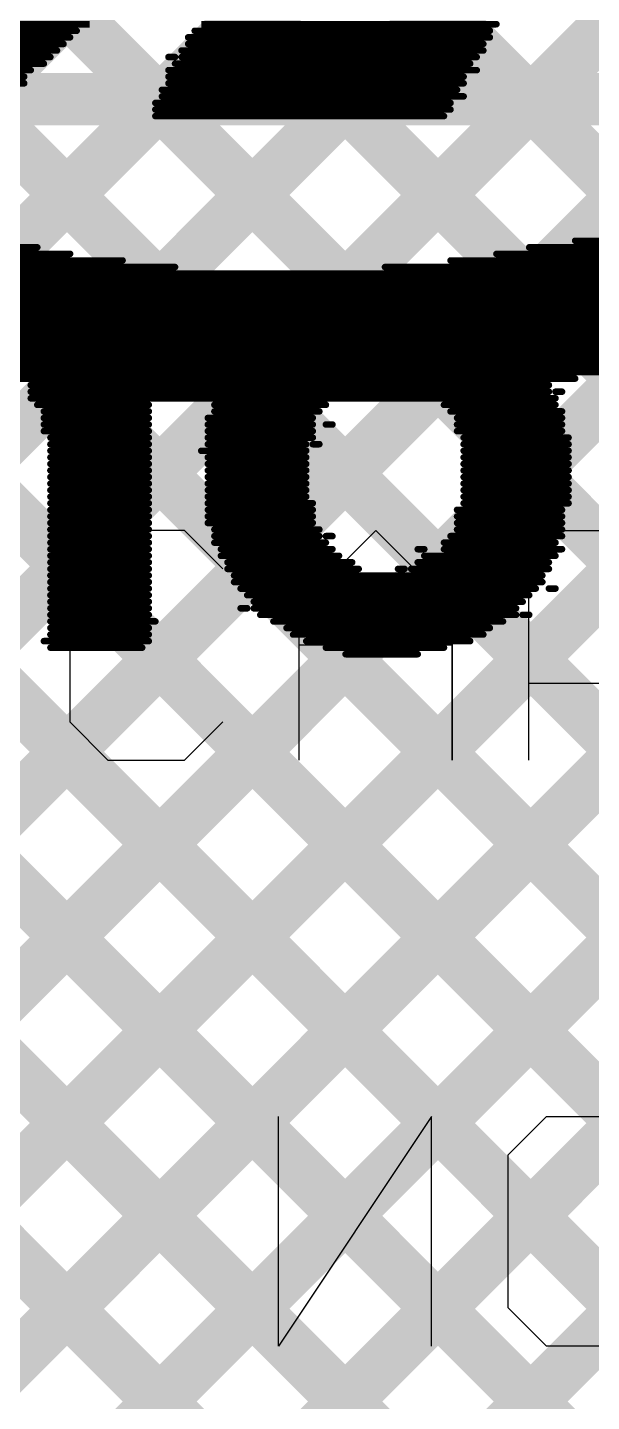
# Model space of a CAD drawing. Header units: millimetres. Extents: x 2.49 to 5.65, y 1.36 to 4.13.
# Drawn here: x 4.0245 to 4.1105, y 3.1396 to 3.3489 of the extents above; entities that cross this region are included whole.
import ezdxf

# ---------------------------------------------------------------- set-up
doc = ezdxf.new("R2010")
doc.units = ezdxf.units.MM
doc.header["$MEASUREMENT"] = 0
for name, color, linetype in [('BottomLayer', 5, 'Continuous'), ('BottomOverlay', 54, 'Continuous'), ('TopLayer', 1, 'Continuous'), ('TopOverlay', 2, 'Continuous')]:
    doc.layers.add(name, color=color, linetype=linetype)

msp = doc.modelspace()

# ---------------------------------------------------------------- linework, layer by layer
at = {"layer": 'BottomLayer', "const_width": 0.008}
for points in [[(3.6545, 2.97568), (4.48332, 3.8045)], [(3.6545, 2.91911), (4.53989, 3.8045)], [(3.6545, 2.94739), (4.51161, 3.8045)], [(3.6545, 2.83426), (4.60924, 3.789)], [(3.6545, 2.89082), (4.55267, 3.789)], [(3.6545, 2.80597), (4.63753, 3.789)], [(3.6545, 2.77769), (4.66581, 3.789)], [(3.6545, 2.86254), (4.58096, 3.789)], [(3.6545, 2.69283), (4.75067, 3.789)], [(3.6545, 2.7494), (4.6941, 3.789)], [(3.6545, 2.72112), (4.72238, 3.789)], [(3.88914, 3.57791), (4.756, 2.71105)], [(3.875, 3.56376), (4.756, 2.68276)], [(3.86086, 3.54962), (4.756, 2.65448)], [(3.84671, 3.53548), (4.756, 2.6262)], [(3.83257, 3.52134), (4.756, 2.59791)], [(3.81843, 3.5072), (4.756, 2.56963)], [(3.80429, 3.49305), (4.756, 2.54134)], [(3.79015, 3.47891), (4.756, 2.51306)], [(3.776, 3.46477), (4.756, 2.48477)], [(3.76186, 3.45063), (4.756, 2.45649)], [(3.74772, 3.43649), (4.756, 2.42821)]]:
    msp.add_lwpolyline(points, dxfattribs=at)
at = {"layer": 'BottomOverlay'}
for p, q in [((4.08611, 3.18299), (4.06279, 3.148)), ((4.06279, 3.148), (4.06279, 3.18299)), ((4.08611, 3.148), (4.08611, 3.18299)), ((4.09778, 3.17716), (4.10361, 3.18299)), ((4.10361, 3.18299), (4.11527, 3.18299)), ((4.09778, 3.15383), (4.09778, 3.17716)), ((4.10361, 3.148), (4.09778, 3.15383)), ((4.11527, 3.148), (4.10361, 3.148))]:
    msp.add_line(p, q, dxfattribs=at)
at = {"layer": 'BottomOverlay', "const_width": 0.001}
for points in [[(3.949, 3.34943), (4.034, 3.34943)], [(3.95, 3.34843), (4.032, 3.34843)], [(4.05, 3.34843), (4.095, 3.34843)], [(4.051, 3.34943), (4.096, 3.34943)], [(3.951, 3.34743), (4.031, 3.34743)], [(3.953, 3.34643), (4.03, 3.34643)], [(3.954, 3.34543), (4.029, 3.34543)], [(4.048, 3.34543), (4.094, 3.34543)], [(4.049, 3.34743), (4.095, 3.34743)], [(4.049, 3.34643), (4.094, 3.34643)], [(3.955, 3.34443), (4.028, 3.34443)], [(3.956, 3.34343), (4.027, 3.34343)], [(4.046, 3.34443), (4.047, 3.34443)], [(4.047, 3.34343), (4.092, 3.34343)], [(4.048, 3.34443), (4.093, 3.34443)], [(3.957, 3.34243), (4.025, 3.34243)], [(3.958, 3.34143), (4.024, 3.34143)], [(4.046, 3.34243), (4.093, 3.34243)], [(4.046, 3.34143), (4.091, 3.34143)], [(4.023, 3.34043), (4.024, 3.34043)], [(4.045, 3.33943), (4.09, 3.33943)], [(4.046, 3.34043), (4.091, 3.34043)], [(4.044, 3.33743), (4.089, 3.33743)], [(4.045, 3.33843), (4.091, 3.33843)], [(4.044, 3.33643), (4.089, 3.33643)], [(4.044, 3.33543), (4.088, 3.33543)], [(4.072, 3.30843), (4.087, 3.30843)], [(4.003, 3.30643), (4.024, 3.30643)], [(4.028, 3.30743), (4.043, 3.30743)], [(4.029, 3.30643), (4.043, 3.30643)], [(4.065, 3.30643), (4.093, 3.30643)], [(4.068, 3.30743), (4.091, 3.30743)], [(4, 3.30443), (4.026, 3.30443)], [(4.002, 3.30543), (4.025, 3.30543)], [(4.029, 3.30543), (4.043, 3.30543)], [(4.029, 3.30443), (4.043, 3.30443)], [(4.06, 3.30443), (4.061, 3.30443)], [(4.062, 3.30443), (4.096, 3.30443)], [(4.064, 3.30543), (4.095, 3.30543)], [(3.966, 3.30143), (4.043, 3.30143)], [(3.999, 3.30243), (4.043, 3.30243)], [(4, 3.30343), (4.028, 3.30343)], [(4.029, 3.30343), (4.043, 3.30343)], [(4.059, 3.30143), (4.1, 3.30143)], [(4.06, 3.30243), (4.099, 3.30243)], [(4.061, 3.30343), (4.098, 3.30343)], [(4.101, 3.30143), (4.102, 3.30143)], [(3.966, 3.30043), (4.043, 3.30043)], [(3.966, 3.29943), (4.043, 3.29943)], [(4.057, 3.29943), (4.101, 3.29943)], [(4.058, 3.30043), (4.1, 3.30043)], [(4.102, 3.30043), (4.103, 3.30043)], [(3.965, 3.29843), (4.043, 3.29843)], [(3.965, 3.29743), (4.043, 3.29743)], [(4.056, 3.29843), (4.102, 3.29843)], [(4.056, 3.29743), (4.104, 3.29743)], [(4.021, 3.29643), (4.043, 3.29643)], [(4.024, 3.29543), (4.043, 3.29543)], [(4.054, 3.29543), (4.074, 3.29543)], [(4.055, 3.29643), (4.078, 3.29643)], [(4.08, 3.29643), (4.103, 3.29643)], [(4.084, 3.29543), (4.104, 3.29543)], [(4.025, 3.29443), (4.043, 3.29443)], [(4.025, 3.29343), (4.043, 3.29343)], [(4.054, 3.29443), (4.073, 3.29443)], [(4.054, 3.29343), (4.072, 3.29343)], [(4.086, 3.29443), (4.104, 3.29443)], [(4.087, 3.29343), (4.104, 3.29343)], [(4.105, 3.29343), (4.106, 3.29343)], [(4.025, 3.29243), (4.043, 3.29243)], [(4.026, 3.29143), (4.043, 3.29143)], [(4.053, 3.29243), (4.071, 3.29243)], [(4.053, 3.29143), (4.07, 3.29143)], [(4.088, 3.29243), (4.105, 3.29243)], [(4.088, 3.29143), (4.105, 3.29143)], [(4.027, 3.29043), (4.043, 3.29043)], [(4.027, 3.28943), (4.043, 3.28943)], [(4.052, 3.28943), (4.068, 3.28943)], [(4.053, 3.29043), (4.069, 3.29043)], [(4.089, 3.29043), (4.106, 3.29043)], [(4.09, 3.28943), (4.106, 3.28943)], [(4.027, 3.28843), (4.043, 3.28843)], [(4.027, 3.28743), (4.043, 3.28743)], [(4.052, 3.28843), (4.068, 3.28843)], [(4.052, 3.28743), (4.068, 3.28743)], [(4.07, 3.28843), (4.071, 3.28843)], [(4.09, 3.28843), (4.106, 3.28843)], [(4.09, 3.28743), (4.106, 3.28743)], [(4.028, 3.28643), (4.043, 3.28643)], [(4.028, 3.28543), (4.043, 3.28543)], [(4.052, 3.28643), (4.068, 3.28643)], [(4.052, 3.28543), (4.067, 3.28543)], [(4.068, 3.28543), (4.069, 3.28543)], [(4.091, 3.28643), (4.107, 3.28643)], [(4.091, 3.28543), (4.107, 3.28543)], [(4.028, 3.28443), (4.043, 3.28443)], [(4.028, 3.28343), (4.043, 3.28343)], [(4.051, 3.28443), (4.067, 3.28443)], [(4.052, 3.28343), (4.067, 3.28343)], [(4.091, 3.28443), (4.107, 3.28443)], [(4.091, 3.28343), (4.107, 3.28343)], [(4.028, 3.28243), (4.043, 3.28243)], [(4.028, 3.28143), (4.043, 3.28143)], [(4.052, 3.28243), (4.067, 3.28243)], [(4.052, 3.28143), (4.067, 3.28143)], [(4.091, 3.28243), (4.107, 3.28243)], [(4.091, 3.28143), (4.107, 3.28143)], [(4.028, 3.28043), (4.043, 3.28043)], [(4.028, 3.27943), (4.043, 3.27943)], [(4.028, 3.27843), (4.043, 3.27843)], [(4.052, 3.28043), (4.067, 3.28043)], [(4.052, 3.27943), (4.067, 3.27943)], [(4.052, 3.27843), (4.067, 3.27843)], [(4.091, 3.28043), (4.107, 3.28043)], [(4.091, 3.27943), (4.107, 3.27943)], [(4.091, 3.27843), (4.107, 3.27843)], [(4.028, 3.27743), (4.043, 3.27743)], [(4.028, 3.27643), (4.043, 3.27643)], [(4.052, 3.27743), (4.067, 3.27743)], [(4.052, 3.27643), (4.068, 3.27643)], [(4.091, 3.27743), (4.107, 3.27743)], [(4.091, 3.27643), (4.107, 3.27643)], [(4.028, 3.27543), (4.043, 3.27543)], [(4.028, 3.27443), (4.043, 3.27443)], [(4.052, 3.27543), (4.068, 3.27543)], [(4.052, 3.27443), (4.068, 3.27443)], [(4.09, 3.27543), (4.106, 3.27543)], [(4.09, 3.27443), (4.106, 3.27443)], [(4.028, 3.27343), (4.043, 3.27343)], [(4.028, 3.27243), (4.043, 3.27243)], [(4.052, 3.27343), (4.068, 3.27343)], [(4.053, 3.27243), (4.069, 3.27243)], [(4.09, 3.27343), (4.106, 3.27343)], [(4.09, 3.27243), (4.106, 3.27243)], [(4.028, 3.27143), (4.043, 3.27143)], [(4.028, 3.27043), (4.043, 3.27043)], [(4.053, 3.27143), (4.069, 3.27143)], [(4.053, 3.27043), (4.07, 3.27043)], [(4.07, 3.27143), (4.071, 3.27143)], [(4.088, 3.27043), (4.105, 3.27043)], [(4.089, 3.27143), (4.106, 3.27143)], [(4.028, 3.26943), (4.043, 3.26943)], [(4.028, 3.26843), (4.043, 3.26843)], [(4.054, 3.26943), (4.071, 3.26943)], [(4.054, 3.26843), (4.072, 3.26843)], [(4.084, 3.26943), (4.085, 3.26943)], [(4.085, 3.26843), (4.105, 3.26843)], [(4.088, 3.26943), (4.106, 3.26943)], [(4.028, 3.26743), (4.043, 3.26743)], [(4.028, 3.26643), (4.043, 3.26643)], [(4.055, 3.26743), (4.074, 3.26743)], [(4.055, 3.26643), (4.075, 3.26643)], [(4.081, 3.26643), (4.082, 3.26643)], [(4.083, 3.26643), (4.104, 3.26643)], [(4.084, 3.26743), (4.104, 3.26743)], [(4.028, 3.26543), (4.043, 3.26543)], [(4.028, 3.26443), (4.043, 3.26443)], [(4.056, 3.26543), (4.103, 3.26543)], [(4.056, 3.26443), (4.103, 3.26443)], [(4.028, 3.26343), (4.043, 3.26343)], [(4.028, 3.26243), (4.043, 3.26243)], [(4.057, 3.26343), (4.102, 3.26343)], [(4.058, 3.26243), (4.101, 3.26243)], [(4.104, 3.26343), (4.105, 3.26343)], [(4.028, 3.26143), (4.043, 3.26143)], [(4.028, 3.26043), (4.043, 3.26043)], [(4.057, 3.26043), (4.058, 3.26043)], [(4.059, 3.26143), (4.1, 3.26143)], [(4.059, 3.26043), (4.099, 3.26043)], [(4.028, 3.25943), (4.043, 3.25943)], [(4.028, 3.25843), (4.044, 3.25843)], [(4.028, 3.25743), (4.043, 3.25743)], [(4.06, 3.25943), (4.099, 3.25943)], [(4.062, 3.25843), (4.097, 3.25843)], [(4.064, 3.25743), (4.095, 3.25743)], [(4.1, 3.25943), (4.101, 3.25943)], [(4.027, 3.25543), (4.043, 3.25543)], [(4.028, 3.25643), (4.043, 3.25643)], [(4.065, 3.25643), (4.094, 3.25643)], [(4.067, 3.25543), (4.092, 3.25543)], [(4.028, 3.25443), (4.042, 3.25443)], [(4.07, 3.25443), (4.088, 3.25443)], [(4.073, 3.25343), (4.084, 3.25343)]]:
    msp.add_lwpolyline(points, dxfattribs=at)
at = {"layer": 'BottomOverlay', "const_width": 0.0005}
for points in [[(4.03175, 3.34843, 1), (4.03225, 3.34843, 1)], [(4.04975, 3.34843, 1), (4.05025, 3.34843, 1)], [(4.09475, 3.34843, 1), (4.09525, 3.34843, 1)], [(4.09575, 3.34943, 1), (4.09625, 3.34943, 1)], [(4.02875, 3.34543, 1), (4.02925, 3.34543, 1)], [(4.02975, 3.34643, 1), (4.03025, 3.34643, 1)], [(4.03075, 3.34743, 1), (4.03125, 3.34743, 1)], [(4.04775, 3.34543, 1), (4.04825, 3.34543, 1)], [(4.04875, 3.34743, 1), (4.04925, 3.34743, 1)], [(4.04875, 3.34643, 1), (4.04925, 3.34643, 1)], [(4.09375, 3.34643, 1), (4.09425, 3.34643, 1)], [(4.09375, 3.34543, 1), (4.09425, 3.34543, 1)], [(4.09475, 3.34743, 1), (4.09525, 3.34743, 1)], [(4.02675, 3.34343, 1), (4.02725, 3.34343, 1)], [(4.02775, 3.34443, 1), (4.02825, 3.34443, 1)], [(4.04575, 3.34443, 1), (4.04625, 3.34443, 1)], [(4.04675, 3.34443, 1), (4.04725, 3.34443, 1)], [(4.04675, 3.34343, 1), (4.04725, 3.34343, 1)], [(4.04775, 3.34443, 1), (4.04825, 3.34443, 1)], [(4.09175, 3.34343, 1), (4.09225, 3.34343, 1)], [(4.09275, 3.34443, 1), (4.09325, 3.34443, 1)], [(4.02375, 3.34143, 1), (4.02425, 3.34143, 1)], [(4.02475, 3.34243, 1), (4.02525, 3.34243, 1)], [(4.04575, 3.34243, 1), (4.04625, 3.34243, 1)], [(4.04575, 3.34143, 1), (4.04625, 3.34143, 1)], [(4.09075, 3.34143, 1), (4.09125, 3.34143, 1)], [(4.09275, 3.34243, 1), (4.09325, 3.34243, 1)], [(4.02375, 3.34043, 1), (4.02425, 3.34043, 1)], [(4.04475, 3.33943, 1), (4.04525, 3.33943, 1)], [(4.04575, 3.34043, 1), (4.04625, 3.34043, 1)], [(4.08975, 3.33943, 1), (4.09025, 3.33943, 1)], [(4.09075, 3.34043, 1), (4.09125, 3.34043, 1)], [(4.04375, 3.33743, 1), (4.04425, 3.33743, 1)], [(4.04475, 3.33843, 1), (4.04525, 3.33843, 1)], [(4.08875, 3.33743, 1), (4.08925, 3.33743, 1)], [(4.09075, 3.33843, 1), (4.09125, 3.33843, 1)], [(4.04375, 3.33643, 1), (4.04425, 3.33643, 1)], [(4.04375, 3.33543, 1), (4.04425, 3.33543, 1)], [(4.08775, 3.33543, 1), (4.08825, 3.33543, 1)], [(4.08875, 3.33643, 1), (4.08925, 3.33643, 1)], [(4.07175, 3.30843, 1), (4.07225, 3.30843, 1)], [(4.08675, 3.30843, 1), (4.08725, 3.30843, 1)], [(4.02375, 3.30643, 1), (4.02425, 3.30643, 1)], [(4.02775, 3.30743, 1), (4.02825, 3.30743, 1)], [(4.02875, 3.30643, 1), (4.02925, 3.30643, 1)], [(4.04275, 3.30743, 1), (4.04325, 3.30743, 1)], [(4.04275, 3.30643, 1), (4.04325, 3.30643, 1)], [(4.06475, 3.30643, 1), (4.06525, 3.30643, 1)], [(4.06775, 3.30743, 1), (4.06825, 3.30743, 1)], [(4.09075, 3.30743, 1), (4.09125, 3.30743, 1)], [(4.09275, 3.30643, 1), (4.09325, 3.30643, 1)], [(4.02475, 3.30543, 1), (4.02525, 3.30543, 1)], [(4.02575, 3.30443, 1), (4.02625, 3.30443, 1)], [(4.02875, 3.30543, 1), (4.02925, 3.30543, 1)], [(4.02875, 3.30443, 1), (4.02925, 3.30443, 1)], [(4.04275, 3.30543, 1), (4.04325, 3.30543, 1)], [(4.04275, 3.30443, 1), (4.04325, 3.30443, 1)], [(4.05975, 3.30443, 1), (4.06025, 3.30443, 1)], [(4.06075, 3.30443, 1), (4.06125, 3.30443, 1)], [(4.06175, 3.30443, 1), (4.06225, 3.30443, 1)], [(4.06375, 3.30543, 1), (4.06425, 3.30543, 1)], [(4.09475, 3.30543, 1), (4.09525, 3.30543, 1)], [(4.09575, 3.30443, 1), (4.09625, 3.30443, 1)], [(4.02775, 3.30343, 1), (4.02825, 3.30343, 1)], [(4.02875, 3.30343, 1), (4.02925, 3.30343, 1)], [(4.04275, 3.30343, 1), (4.04325, 3.30343, 1)], [(4.04275, 3.30243, 1), (4.04325, 3.30243, 1)], [(4.04275, 3.30143, 1), (4.04325, 3.30143, 1)], [(4.05875, 3.30143, 1), (4.05925, 3.30143, 1)], [(4.05975, 3.30243, 1), (4.06025, 3.30243, 1)], [(4.06075, 3.30343, 1), (4.06125, 3.30343, 1)], [(4.09775, 3.30343, 1), (4.09825, 3.30343, 1)], [(4.09875, 3.30243, 1), (4.09925, 3.30243, 1)], [(4.09975, 3.30143, 1), (4.10025, 3.30143, 1)], [(4.10075, 3.30143, 1), (4.10125, 3.30143, 1)], [(4.10175, 3.30143, 1), (4.10225, 3.30143, 1)], [(4.04275, 3.30043, 1), (4.04325, 3.30043, 1)], [(4.04275, 3.29943, 1), (4.04325, 3.29943, 1)], [(4.05675, 3.29943, 1), (4.05725, 3.29943, 1)], [(4.05775, 3.30043, 1), (4.05825, 3.30043, 1)], [(4.09975, 3.30043, 1), (4.10025, 3.30043, 1)], [(4.10075, 3.29943, 1), (4.10125, 3.29943, 1)], [(4.10175, 3.30043, 1), (4.10225, 3.30043, 1)], [(4.10275, 3.30043, 1), (4.10325, 3.30043, 1)], [(4.04275, 3.29843, 1), (4.04325, 3.29843, 1)], [(4.04275, 3.29743, 1), (4.04325, 3.29743, 1)], [(4.05575, 3.29843, 1), (4.05625, 3.29843, 1)], [(4.05575, 3.29743, 1), (4.05625, 3.29743, 1)], [(4.10175, 3.29843, 1), (4.10225, 3.29843, 1)], [(4.10375, 3.29743, 1), (4.10425, 3.29743, 1)], [(4.02375, 3.29543, 1), (4.02425, 3.29543, 1)], [(4.04275, 3.29643, 1), (4.04325, 3.29643, 1)], [(4.04275, 3.29543, 1), (4.04325, 3.29543, 1)], [(4.05375, 3.29543, 1), (4.05425, 3.29543, 1)], [(4.05475, 3.29643, 1), (4.05525, 3.29643, 1)], [(4.07375, 3.29543, 1), (4.07425, 3.29543, 1)], [(4.07775, 3.29643, 1), (4.07825, 3.29643, 1)], [(4.07975, 3.29643, 1), (4.08025, 3.29643, 1)], [(4.08375, 3.29543, 1), (4.08425, 3.29543, 1)], [(4.10275, 3.29643, 1), (4.10325, 3.29643, 1)], [(4.10375, 3.29543, 1), (4.10425, 3.29543, 1)], [(4.02475, 3.29443, 1), (4.02525, 3.29443, 1)], [(4.02475, 3.29343, 1), (4.02525, 3.29343, 1)], [(4.04275, 3.29443, 1), (4.04325, 3.29443, 1)], [(4.04275, 3.29343, 1), (4.04325, 3.29343, 1)], [(4.05375, 3.29443, 1), (4.05425, 3.29443, 1)], [(4.05375, 3.29343, 1), (4.05425, 3.29343, 1)], [(4.07175, 3.29343, 1), (4.07225, 3.29343, 1)], [(4.07275, 3.29443, 1), (4.07325, 3.29443, 1)], [(4.08575, 3.29443, 1), (4.08625, 3.29443, 1)], [(4.08675, 3.29343, 1), (4.08725, 3.29343, 1)], [(4.10375, 3.29443, 1), (4.10425, 3.29443, 1)], [(4.10375, 3.29343, 1), (4.10425, 3.29343, 1)], [(4.10475, 3.29343, 1), (4.10525, 3.29343, 1)], [(4.10575, 3.29343, 1), (4.10625, 3.29343, 1)], [(4.02475, 3.29243, 1), (4.02525, 3.29243, 1)], [(4.02575, 3.29143, 1), (4.02625, 3.29143, 1)], [(4.04275, 3.29243, 1), (4.04325, 3.29243, 1)], [(4.04275, 3.29143, 1), (4.04325, 3.29143, 1)], [(4.05275, 3.29243, 1), (4.05325, 3.29243, 1)], [(4.05275, 3.29143, 1), (4.05325, 3.29143, 1)], [(4.06975, 3.29143, 1), (4.07025, 3.29143, 1)], [(4.07075, 3.29243, 1), (4.07125, 3.29243, 1)], [(4.08775, 3.29243, 1), (4.08825, 3.29243, 1)], [(4.08775, 3.29143, 1), (4.08825, 3.29143, 1)], [(4.10475, 3.29243, 1), (4.10525, 3.29243, 1)], [(4.10475, 3.29143, 1), (4.10525, 3.29143, 1)], [(4.02675, 3.29043, 1), (4.02725, 3.29043, 1)], [(4.02675, 3.28943, 1), (4.02725, 3.28943, 1)], [(4.04275, 3.29043, 1), (4.04325, 3.29043, 1)], [(4.04275, 3.28943, 1), (4.04325, 3.28943, 1)], [(4.05175, 3.28943, 1), (4.05225, 3.28943, 1)], [(4.05275, 3.29043, 1), (4.05325, 3.29043, 1)], [(4.06775, 3.28943, 1), (4.06825, 3.28943, 1)], [(4.06875, 3.29043, 1), (4.06925, 3.29043, 1)], [(4.08875, 3.29043, 1), (4.08925, 3.29043, 1)], [(4.08975, 3.28943, 1), (4.09025, 3.28943, 1)], [(4.10575, 3.29043, 1), (4.10625, 3.29043, 1)], [(4.10575, 3.28943, 1), (4.10625, 3.28943, 1)], [(4.02675, 3.28843, 1), (4.02725, 3.28843, 1)], [(4.02675, 3.28743, 1), (4.02725, 3.28743, 1)], [(4.04275, 3.28843, 1), (4.04325, 3.28843, 1)], [(4.04275, 3.28743, 1), (4.04325, 3.28743, 1)], [(4.05175, 3.28843, 1), (4.05225, 3.28843, 1)], [(4.05175, 3.28743, 1), (4.05225, 3.28743, 1)], [(4.06775, 3.28843, 1), (4.06825, 3.28843, 1)], [(4.06775, 3.28743, 1), (4.06825, 3.28743, 1)], [(4.06975, 3.28843, 1), (4.07025, 3.28843, 1)], [(4.07075, 3.28843, 1), (4.07125, 3.28843, 1)], [(4.08975, 3.28843, 1), (4.09025, 3.28843, 1)], [(4.08975, 3.28743, 1), (4.09025, 3.28743, 1)], [(4.10575, 3.28843, 1), (4.10625, 3.28843, 1)], [(4.10575, 3.28743, 1), (4.10625, 3.28743, 1)], [(4.02775, 3.28643, 1), (4.02825, 3.28643, 1)], [(4.02775, 3.28543, 1), (4.02825, 3.28543, 1)], [(4.04275, 3.28643, 1), (4.04325, 3.28643, 1)], [(4.04275, 3.28543, 1), (4.04325, 3.28543, 1)], [(4.05175, 3.28643, 1), (4.05225, 3.28643, 1)], [(4.05175, 3.28543, 1), (4.05225, 3.28543, 1)], [(4.06675, 3.28543, 1), (4.06725, 3.28543, 1)], [(4.06775, 3.28643, 1), (4.06825, 3.28643, 1)], [(4.06775, 3.28543, 1), (4.06825, 3.28543, 1)], [(4.06875, 3.28543, 1), (4.06925, 3.28543, 1)], [(4.09075, 3.28643, 1), (4.09125, 3.28643, 1)], [(4.09075, 3.28543, 1), (4.09125, 3.28543, 1)], [(4.10675, 3.28643, 1), (4.10725, 3.28643, 1)], [(4.10675, 3.28543, 1), (4.10725, 3.28543, 1)], [(4.02775, 3.28443, 1), (4.02825, 3.28443, 1)], [(4.02775, 3.28343, 1), (4.02825, 3.28343, 1)], [(4.04275, 3.28443, 1), (4.04325, 3.28443, 1)], [(4.04275, 3.28343, 1), (4.04325, 3.28343, 1)], [(4.05075, 3.28443, 1), (4.05125, 3.28443, 1)], [(4.05175, 3.28343, 1), (4.05225, 3.28343, 1)], [(4.06675, 3.28443, 1), (4.06725, 3.28443, 1)], [(4.06675, 3.28343, 1), (4.06725, 3.28343, 1)], [(4.09075, 3.28443, 1), (4.09125, 3.28443, 1)], [(4.09075, 3.28343, 1), (4.09125, 3.28343, 1)], [(4.10675, 3.28443, 1), (4.10725, 3.28443, 1)], [(4.10675, 3.28343, 1), (4.10725, 3.28343, 1)], [(4.02775, 3.28243, 1), (4.02825, 3.28243, 1)], [(4.02775, 3.28143, 1), (4.02825, 3.28143, 1)], [(4.04275, 3.28243, 1), (4.04325, 3.28243, 1)], [(4.04275, 3.28143, 1), (4.04325, 3.28143, 1)], [(4.05175, 3.28243, 1), (4.05225, 3.28243, 1)], [(4.05175, 3.28143, 1), (4.05225, 3.28143, 1)], [(4.06675, 3.28243, 1), (4.06725, 3.28243, 1)], [(4.06675, 3.28143, 1), (4.06725, 3.28143, 1)], [(4.09075, 3.28243, 1), (4.09125, 3.28243, 1)], [(4.09075, 3.28143, 1), (4.09125, 3.28143, 1)], [(4.10675, 3.28243, 1), (4.10725, 3.28243, 1)], [(4.10675, 3.28143, 1), (4.10725, 3.28143, 1)], [(4.02775, 3.28043, 1), (4.02825, 3.28043, 1)], [(4.02775, 3.27943, 1), (4.02825, 3.27943, 1)], [(4.02775, 3.27843, 1), (4.02825, 3.27843, 1)], [(4.04275, 3.28043, 1), (4.04325, 3.28043, 1)], [(4.04275, 3.27943, 1), (4.04325, 3.27943, 1)], [(4.04275, 3.27843, 1), (4.04325, 3.27843, 1)], [(4.05175, 3.28043, 1), (4.05225, 3.28043, 1)], [(4.05175, 3.27943, 1), (4.05225, 3.27943, 1)], [(4.05175, 3.27843, 1), (4.05225, 3.27843, 1)], [(4.06675, 3.28043, 1), (4.06725, 3.28043, 1)], [(4.06675, 3.27943, 1), (4.06725, 3.27943, 1)], [(4.06675, 3.27843, 1), (4.06725, 3.27843, 1)], [(4.09075, 3.28043, 1), (4.09125, 3.28043, 1)], [(4.09075, 3.27943, 1), (4.09125, 3.27943, 1)], [(4.09075, 3.27843, 1), (4.09125, 3.27843, 1)], [(4.10675, 3.28043, 1), (4.10725, 3.28043, 1)], [(4.10675, 3.27943, 1), (4.10725, 3.27943, 1)], [(4.10675, 3.27843, 1), (4.10725, 3.27843, 1)], [(4.02775, 3.27743, 1), (4.02825, 3.27743, 1)], [(4.02775, 3.27643, 1), (4.02825, 3.27643, 1)], [(4.04275, 3.27743, 1), (4.04325, 3.27743, 1)], [(4.04275, 3.27643, 1), (4.04325, 3.27643, 1)], [(4.05175, 3.27743, 1), (4.05225, 3.27743, 1)], [(4.05175, 3.27643, 1), (4.05225, 3.27643, 1)], [(4.06675, 3.27743, 1), (4.06725, 3.27743, 1)], [(4.06775, 3.27643, 1), (4.06825, 3.27643, 1)], [(4.09075, 3.27743, 1), (4.09125, 3.27743, 1)], [(4.09075, 3.27643, 1), (4.09125, 3.27643, 1)], [(4.10675, 3.27743, 1), (4.10725, 3.27743, 1)], [(4.10675, 3.27643, 1), (4.10725, 3.27643, 1)], [(4.02775, 3.27543, 1), (4.02825, 3.27543, 1)], [(4.02775, 3.27443, 1), (4.02825, 3.27443, 1)], [(4.04275, 3.27543, 1), (4.04325, 3.27543, 1)], [(4.04275, 3.27443, 1), (4.04325, 3.27443, 1)], [(4.05175, 3.27543, 1), (4.05225, 3.27543, 1)], [(4.05175, 3.27443, 1), (4.05225, 3.27443, 1)], [(4.06775, 3.27543, 1), (4.06825, 3.27543, 1)], [(4.06775, 3.27443, 1), (4.06825, 3.27443, 1)], [(4.08975, 3.27543, 1), (4.09025, 3.27543, 1)], [(4.08975, 3.27443, 1), (4.09025, 3.27443, 1)], [(4.10575, 3.27543, 1), (4.10625, 3.27543, 1)], [(4.10575, 3.27443, 1), (4.10625, 3.27443, 1)], [(4.02775, 3.27343, 1), (4.02825, 3.27343, 1)], [(4.02775, 3.27243, 1), (4.02825, 3.27243, 1)], [(4.04275, 3.27343, 1), (4.04325, 3.27343, 1)], [(4.04275, 3.27243, 1), (4.04325, 3.27243, 1)], [(4.05175, 3.27343, 1), (4.05225, 3.27343, 1)], [(4.05275, 3.27243, 1), (4.05325, 3.27243, 1)], [(4.06775, 3.27343, 1), (4.06825, 3.27343, 1)], [(4.06875, 3.27243, 1), (4.06925, 3.27243, 1)], [(4.08975, 3.27343, 1), (4.09025, 3.27343, 1)], [(4.08975, 3.27243, 1), (4.09025, 3.27243, 1)], [(4.10575, 3.27343, 1), (4.10625, 3.27343, 1)], [(4.10575, 3.27243, 1), (4.10625, 3.27243, 1)], [(4.02775, 3.27143, 1), (4.02825, 3.27143, 1)], [(4.02775, 3.27043, 1), (4.02825, 3.27043, 1)], [(4.04275, 3.27143, 1), (4.04325, 3.27143, 1)], [(4.04275, 3.27043, 1), (4.04325, 3.27043, 1)], [(4.05275, 3.27143, 1), (4.05325, 3.27143, 1)], [(4.05275, 3.27043, 1), (4.05325, 3.27043, 1)], [(4.06875, 3.27143, 1), (4.06925, 3.27143, 1)], [(4.06975, 3.27143, 1), (4.07025, 3.27143, 1)], [(4.06975, 3.27043, 1), (4.07025, 3.27043, 1)], [(4.07075, 3.27143, 1), (4.07125, 3.27143, 1)], [(4.08775, 3.27043, 1), (4.08825, 3.27043, 1)], [(4.08875, 3.27143, 1), (4.08925, 3.27143, 1)], [(4.10475, 3.27043, 1), (4.10525, 3.27043, 1)], [(4.10575, 3.27143, 1), (4.10625, 3.27143, 1)], [(4.02775, 3.26943, 1), (4.02825, 3.26943, 1)], [(4.02775, 3.26843, 1), (4.02825, 3.26843, 1)], [(4.04275, 3.26943, 1), (4.04325, 3.26943, 1)], [(4.04275, 3.26843, 1), (4.04325, 3.26843, 1)], [(4.05375, 3.26943, 1), (4.05425, 3.26943, 1)], [(4.05375, 3.26843, 1), (4.05425, 3.26843, 1)], [(4.07075, 3.26943, 1), (4.07125, 3.26943, 1)], [(4.07175, 3.26843, 1), (4.07225, 3.26843, 1)], [(4.08375, 3.26943, 1), (4.08425, 3.26943, 1)], [(4.08475, 3.26943, 1), (4.08525, 3.26943, 1)], [(4.08475, 3.26843, 1), (4.08525, 3.26843, 1)], [(4.08775, 3.26943, 1), (4.08825, 3.26943, 1)], [(4.10475, 3.26843, 1), (4.10525, 3.26843, 1)], [(4.10575, 3.26943, 1), (4.10625, 3.26943, 1)], [(4.02775, 3.26743, 1), (4.02825, 3.26743, 1)], [(4.02775, 3.26643, 1), (4.02825, 3.26643, 1)], [(4.04275, 3.26743, 1), (4.04325, 3.26743, 1)], [(4.04275, 3.26643, 1), (4.04325, 3.26643, 1)], [(4.05475, 3.26743, 1), (4.05525, 3.26743, 1)], [(4.05475, 3.26643, 1), (4.05525, 3.26643, 1)], [(4.07375, 3.26743, 1), (4.07425, 3.26743, 1)], [(4.07475, 3.26643, 1), (4.07525, 3.26643, 1)], [(4.08075, 3.26643, 1), (4.08125, 3.26643, 1)], [(4.08175, 3.26643, 1), (4.08225, 3.26643, 1)], [(4.08275, 3.26643, 1), (4.08325, 3.26643, 1)], [(4.08375, 3.26743, 1), (4.08425, 3.26743, 1)], [(4.10375, 3.26743, 1), (4.10425, 3.26743, 1)], [(4.10375, 3.26643, 1), (4.10425, 3.26643, 1)], [(4.02775, 3.26543, 1), (4.02825, 3.26543, 1)], [(4.02775, 3.26443, 1), (4.02825, 3.26443, 1)], [(4.04275, 3.26543, 1), (4.04325, 3.26543, 1)], [(4.04275, 3.26443, 1), (4.04325, 3.26443, 1)], [(4.05575, 3.26543, 1), (4.05625, 3.26543, 1)], [(4.05575, 3.26443, 1), (4.05625, 3.26443, 1)], [(4.10275, 3.26543, 1), (4.10325, 3.26543, 1)], [(4.10275, 3.26443, 1), (4.10325, 3.26443, 1)], [(4.02775, 3.26343, 1), (4.02825, 3.26343, 1)], [(4.02775, 3.26243, 1), (4.02825, 3.26243, 1)], [(4.04275, 3.26343, 1), (4.04325, 3.26343, 1)], [(4.04275, 3.26243, 1), (4.04325, 3.26243, 1)], [(4.05675, 3.26343, 1), (4.05725, 3.26343, 1)], [(4.05775, 3.26243, 1), (4.05825, 3.26243, 1)], [(4.10075, 3.26243, 1), (4.10125, 3.26243, 1)], [(4.10175, 3.26343, 1), (4.10225, 3.26343, 1)], [(4.10375, 3.26343, 1), (4.10425, 3.26343, 1)], [(4.10475, 3.26343, 1), (4.10525, 3.26343, 1)], [(4.02775, 3.26143, 1), (4.02825, 3.26143, 1)], [(4.02775, 3.26043, 1), (4.02825, 3.26043, 1)], [(4.04275, 3.26143, 1), (4.04325, 3.26143, 1)], [(4.04275, 3.26043, 1), (4.04325, 3.26043, 1)], [(4.05675, 3.26043, 1), (4.05725, 3.26043, 1)], [(4.05775, 3.26043, 1), (4.05825, 3.26043, 1)], [(4.05875, 3.26143, 1), (4.05925, 3.26143, 1)], [(4.05875, 3.26043, 1), (4.05925, 3.26043, 1)], [(4.09875, 3.26043, 1), (4.09925, 3.26043, 1)], [(4.09975, 3.26143, 1), (4.10025, 3.26143, 1)], [(4.02775, 3.25943, 1), (4.02825, 3.25943, 1)], [(4.02775, 3.25843, 1), (4.02825, 3.25843, 1)], [(4.02775, 3.25743, 1), (4.02825, 3.25743, 1)], [(4.04275, 3.25943, 1), (4.04325, 3.25943, 1)], [(4.04275, 3.25743, 1), (4.04325, 3.25743, 1)], [(4.04375, 3.25843, 1), (4.04425, 3.25843, 1)], [(4.05975, 3.25943, 1), (4.06025, 3.25943, 1)], [(4.06175, 3.25843, 1), (4.06225, 3.25843, 1)], [(4.06375, 3.25743, 1), (4.06425, 3.25743, 1)], [(4.09475, 3.25743, 1), (4.09525, 3.25743, 1)], [(4.09675, 3.25843, 1), (4.09725, 3.25843, 1)], [(4.09875, 3.25943, 1), (4.09925, 3.25943, 1)], [(4.09975, 3.25943, 1), (4.10025, 3.25943, 1)], [(4.10075, 3.25943, 1), (4.10125, 3.25943, 1)], [(4.02675, 3.25543, 1), (4.02725, 3.25543, 1)], [(4.02775, 3.25643, 1), (4.02825, 3.25643, 1)], [(4.04275, 3.25643, 1), (4.04325, 3.25643, 1)], [(4.04275, 3.25543, 1), (4.04325, 3.25543, 1)], [(4.06475, 3.25643, 1), (4.06525, 3.25643, 1)], [(4.06675, 3.25543, 1), (4.06725, 3.25543, 1)], [(4.09175, 3.25543, 1), (4.09225, 3.25543, 1)], [(4.09375, 3.25643, 1), (4.09425, 3.25643, 1)], [(4.02775, 3.25443, 1), (4.02825, 3.25443, 1)], [(4.04175, 3.25443, 1), (4.04225, 3.25443, 1)], [(4.06975, 3.25443, 1), (4.07025, 3.25443, 1)], [(4.07275, 3.25343, 1), (4.07325, 3.25343, 1)], [(4.08375, 3.25343, 1), (4.08425, 3.25343, 1)], [(4.08775, 3.25443, 1), (4.08825, 3.25443, 1)]]:
    msp.add_lwpolyline(points, format="xyb", close=True, dxfattribs=at)
at = {"layer": 'TopLayer', "const_width": 0.008}
for points in [[(3.33, 3.338), (4.39696, 3.338)], [(3.374, 2.66689), (4.04511, 3.338)], [(3.40529, 2.6699), (4.07339, 3.338)], [(3.70863, 2.94496), (4.10168, 3.338)], [(3.73692, 2.94496), (4.12996, 3.338)], [(3.7652, 2.94496), (4.15824, 3.338)], [(3.79348, 2.94496), (4.18653, 3.338)], [(3.82177, 2.94496), (4.21481, 3.338)], [(3.8462, 3.338), (4.23925, 2.94496)], [(3.85005, 2.94496), (4.2431, 3.338)], [(3.87449, 3.338), (4.26753, 2.94496)], [(3.87834, 2.94496), (4.27138, 3.338)], [(3.90277, 3.338), (4.29582, 2.94496)], [(3.90662, 2.94496), (4.29967, 3.338)], [(3.93106, 3.338), (4.3241, 2.94496)], [(3.95934, 3.338), (4.35239, 2.94496)], [(3.98763, 3.338), (4.38067, 2.94496)], [(4.01591, 3.338), (4.40895, 2.94496)], [(4.0442, 3.338), (4.43724, 2.94496)], [(4.07248, 3.338), (4.46552, 2.94496)], [(4.10076, 3.338), (4.49381, 2.94496)]]:
    msp.add_lwpolyline(points, dxfattribs=at)
at = {"layer": 'TopLayer', "const_width": 0.004}
for points in [[(4.0422, 3.338, 1), (4.0462, 3.338, 1)], [(4.04311, 3.338, 1), (4.04711, 3.338, 1)], [(4.07048, 3.338, 1), (4.07448, 3.338, 1)], [(4.07139, 3.338, 1), (4.07539, 3.338, 1)], [(4.09876, 3.338, 1), (4.10276, 3.338, 1)], [(4.09968, 3.338, 1), (4.10367, 3.338, 1)]]:
    msp.add_lwpolyline(points, format="xyb", close=True, dxfattribs=at)
at = {"layer": 'TopOverlay'}
for p, q in [((4.03677, 3.27228), (4.03094, 3.26645)), ((4.04844, 3.27228), (4.03677, 3.27228)), ((4.05427, 3.26645), (4.04844, 3.27228)), ((4.06593, 3.26062), (4.0776, 3.27228)), ((4.0776, 3.27228), (4.08926, 3.26062)), ((4.10092, 3.23729), (4.10092, 3.27228)), ((4.10092, 3.27228), (4.11842, 3.27228)), ((4.03094, 3.26645), (4.03094, 3.24312)), ((4.06593, 3.23729), (4.06593, 3.26062)), ((4.08926, 3.26062), (4.08926, 3.23729)), ((4.08926, 3.25479), (4.06593, 3.25479)), ((4.08926, 3.23729), (4.08926, 3.25479)), ((4.11842, 3.24895), (4.10092, 3.24895)), ((4.03094, 3.24312), (4.03677, 3.23729)), ((4.04844, 3.23729), (4.05427, 3.24312)), ((4.03677, 3.23729), (4.04844, 3.23729))]:
    msp.add_line(p, q, dxfattribs=at)
at = {"layer": 'TopOverlay', "const_width": 0.001}
for points in [[(4.108, 3.31643), (4.169, 3.31643)], [(3.96, 3.31543), (4.026, 3.31543)], [(3.962, 3.31443), (4.031, 3.31443)], [(4.096, 3.31443), (4.164, 3.31443)], [(4.101, 3.31543), (4.166, 3.31543)], [(3.964, 3.31343), (4.039, 3.31343)], [(3.966, 3.31243), (4.047, 3.31243)], [(4.079, 3.31243), (4.16, 3.31243)], [(4.089, 3.31343), (4.163, 3.31343)], [(3.969, 3.31143), (4.158, 3.31143)], [(3.971, 3.31043), (4.157, 3.31043)], [(3.973, 3.30943), (4.154, 3.30943)], [(3.975, 3.30843), (4.151, 3.30843)], [(3.978, 3.30743), (4.149, 3.30743)], [(3.981, 3.30643), (4.147, 3.30643)], [(3.983, 3.30543), (4.144, 3.30543)], [(3.986, 3.30443), (4.142, 3.30443)], [(3.989, 3.30343), (4.138, 3.30343)], [(3.992, 3.30243), (4.135, 3.30243)], [(3.995, 3.30143), (4.132, 3.30143)], [(3.998, 3.30043), (4.129, 3.30043)], [(4.002, 3.29943), (4.125, 3.29943)], [(4.005, 3.29843), (4.122, 3.29843)], [(4.009, 3.29743), (4.118, 3.29743)], [(4.013, 3.29643), (4.113, 3.29643)], [(4.019, 3.29543), (4.108, 3.29543)], [(4.025, 3.29443), (4.102, 3.29443)], [(4.031, 3.29343), (4.096, 3.29343)], [(4.038, 3.29243), (4.09, 3.29243)]]:
    msp.add_lwpolyline(points, dxfattribs=at)
at = {"layer": 'TopOverlay', "const_width": 0.0005}
for points in [[(4.10775, 3.31643, 1), (4.10825, 3.31643, 1)], [(4.02575, 3.31543, 1), (4.02625, 3.31543, 1)], [(4.03075, 3.31443, 1), (4.03125, 3.31443, 1)], [(4.09575, 3.31443, 1), (4.09625, 3.31443, 1)], [(4.10075, 3.31543, 1), (4.10125, 3.31543, 1)], [(4.03875, 3.31343, 1), (4.03925, 3.31343, 1)], [(4.04675, 3.31243, 1), (4.04725, 3.31243, 1)], [(4.07875, 3.31243, 1), (4.07925, 3.31243, 1)], [(4.08875, 3.31343, 1), (4.08925, 3.31343, 1)], [(4.10775, 3.29543, 1), (4.10825, 3.29543, 1)], [(4.02475, 3.29443, 1), (4.02525, 3.29443, 1)], [(4.03075, 3.29343, 1), (4.03125, 3.29343, 1)], [(4.09575, 3.29343, 1), (4.09625, 3.29343, 1)], [(4.10175, 3.29443, 1), (4.10225, 3.29443, 1)], [(4.03775, 3.29243, 1), (4.03825, 3.29243, 1)], [(4.08975, 3.29243, 1), (4.09025, 3.29243, 1)]]:
    msp.add_lwpolyline(points, format="xyb", close=True, dxfattribs=at)

doc.saveas('drawing.dxf')
